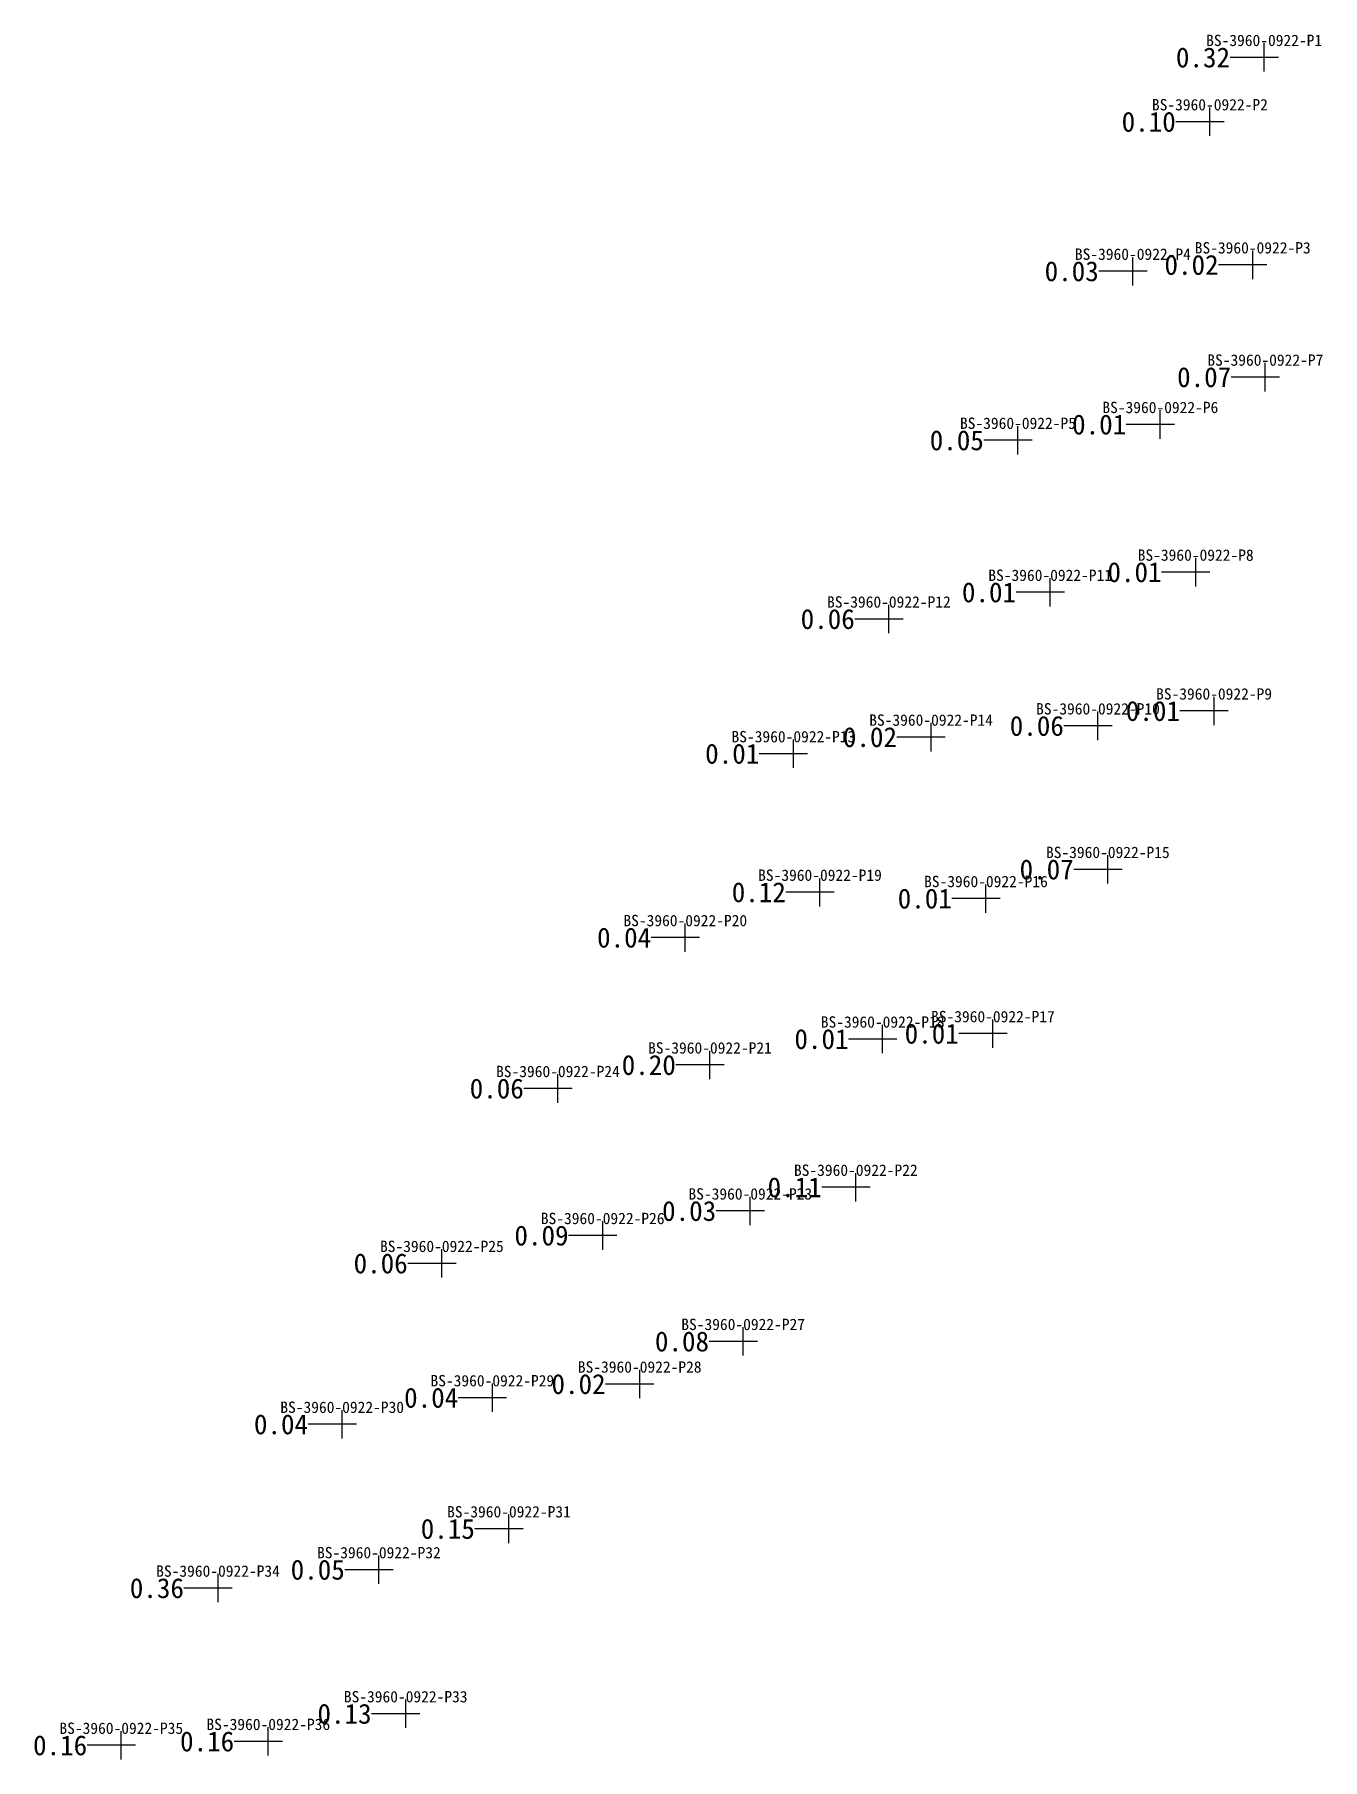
# Model space of a CAD drawing. Header units: inches. Extents: x 469863 to 470036, y 4349697 to 4349818.
# Drawn here: x 469990.6 to 470035.9, y 4349757.8 to 4349818.5 of the extents above; entities that cross this region are included whole.
import ezdxf
from ezdxf.enums import TextEntityAlignment as Align

# ---------------------------------------------------------------- set-up
doc = ezdxf.new("R2010")
doc.units = ezdxf.units.IN
doc.header["$MEASUREMENT"] = 0
for name, color, linetype, lineweight in [('点', 7, 'Continuous', 0), ('线条', 7, 'Continuous', 0), ('钻孔', 7, 'Continuous', 0)]:
    doc.layers.add(name, color=color, linetype=linetype, lineweight=lineweight)
doc.styles.add('3dmine_textStyle_3', font='', dxfattribs={"height": 1})
doc.styles.get('3dmine_textStyle_3').set_extended_font_data('SimSun-ExtB')

msp = doc.modelspace()

# ---------------------------------------------------------------- hatches: boundary and pattern name
at = {"layer": '钻孔', "linetype": 'Continuous', "lineweight": 0, "true_color": 0x808080, "extrusion": (0, 1, 0)}
for points in [[(-470034.827, 3950.477), (-470033.827, 3950.477), (-470033.827, 3955.477), (-470034.827, 3955.477)], [(-470032.918, 3949.503), (-470031.918, 3949.503), (-470031.918, 3955.503), (-470032.918, 3955.503)], [(-470030.208, 3949.717), (-470029.208, 3949.717), (-470029.208, 3955.717), (-470030.208, 3955.717)], [(-470034.425, 3949.706), (-470033.425, 3949.706), (-470033.425, 3955.706), (-470034.425, 3955.706)], [(-470034.869, 3949.818), (-470033.869, 3949.818), (-470033.869, 3955.818), (-470034.869, 3955.818)], [(-470031.174, 3949.594), (-470030.174, 3949.594), (-470030.174, 3955.594), (-470031.174, 3955.594)], [(-470026.164, 3949.675), (-470025.164, 3949.675), (-470025.164, 3955.675), (-470026.164, 3955.675)], [(-470032.418, 3949.899), (-470031.418, 3949.899), (-470031.418, 3955.899), (-470032.418, 3955.899)], [(-470027.297, 3949.917), (-470026.297, 3949.917), (-470026.297, 3955.917), (-470027.297, 3955.917)], [(-470021.622, 3950.144), (-470020.622, 3950.144), (-470020.622, 3956.144), (-470021.622, 3956.144)], [(-470033.065, 3950.277), (-470032.065, 3950.277), (-470032.065, 3956.277), (-470033.065, 3956.277)], [(-470023.107, 3949.609), (-470022.107, 3949.609), (-470022.107, 3956.609), (-470023.107, 3956.609)], [(-470028.98, 3950.28), (-470027.98, 3950.28), (-470027.98, 3956.28), (-470028.98, 3956.28)], [(-470018.261, 3950.086), (-470017.261, 3950.086), (-470017.261, 3957.086), (-470018.261, 3957.086)], [(-470029.327, 3950.099), (-470028.327, 3950.099), (-470028.327, 3957.099), (-470029.327, 3957.099)], [(-470019.197, 3949.859), (-470018.197, 3949.859), (-470018.197, 3957.859), (-470019.197, 3957.859)], [(-470025.037, 3949.677), (-470024.037, 3949.677), (-470024.037, 3957.677), (-470025.037, 3957.677)], [(-470014.457, 3949.551), (-470013.457, 3949.551), (-470013.457, 3958.551), (-470014.457, 3958.551)], [(-470025.282, 3949.863), (-470024.282, 3949.863), (-470024.282, 3957.863), (-470025.282, 3957.863)], [(-470021.402, 3950.377), (-470020.402, 3950.377), (-470020.402, 3958.377), (-470021.402, 3958.377)], [(-470015.325, 3950.359), (-470014.325, 3950.359), (-470014.325, 3959.359), (-470015.325, 3959.359)], [(-470009.975, 3950.412), (-470008.975, 3950.412), (-470008.975, 3959.412), (-470009.975, 3959.412)], [(-470020.458, 3950.499), (-470019.458, 3950.499), (-470019.458, 3959.499), (-470020.458, 3959.499)], [(-470016.745, 3949.613), (-470015.745, 3949.613), (-470015.745, 3959.613), (-470016.745, 3959.613)], [(-470011.55, 3949.699), (-470010.55, 3949.699), (-470010.55, 3959.699), (-470011.55, 3959.699)], [(-470005.89, 3949.793), (-470004.89, 3949.793), (-470004.89, 3959.793), (-470005.89, 3959.793)], [(-470016.493, 3949.915), (-470015.493, 3949.915), (-470015.493, 3959.915), (-470016.493, 3959.915)], [(-470012.853, 3950.11), (-470011.853, 3950.11), (-470011.853, 3960.11), (-470012.853, 3960.11)], [(-470007.667, 3949.982), (-470006.667, 3949.982), (-470006.667, 3959.982), (-470007.667, 3959.982)], [(-470002.382, 3950.129), (-470001.382, 3950.129), (-470001.382, 3960.129), (-470002.382, 3960.129)], [(-470008.252, 3950.366), (-470007.252, 3950.366), (-470007.252, 3960.366), (-470008.252, 3960.366)], [(-470003.675, 3950.458), (-470002.675, 3950.458), (-470002.675, 3960.458), (-470003.675, 3960.458)], [(-469998.014, 3950.352), (-469997.014, 3950.352), (-469997.014, 3960.352), (-469998.014, 3960.352)], [(-470004.618, 3950.44), (-470003.618, 3950.44), (-470003.618, 3960.44), (-470004.618, 3960.44)], [(-469999.782, 3950.397), (-469998.782, 3950.397), (-469998.782, 3960.397), (-469999.782, 3960.397)], [(-469994.609, 3950.311), (-469993.609, 3950.311), (-469993.609, 3960.311), (-469994.609, 3960.311)]]:
    msp.add_hatch(color=8, dxfattribs=at).paths.add_polyline_path(points, flags=0)

# ---------------------------------------------------------------- linework, layer by layer
at = {"layer": '点', "color": 138, "linetype": 'Continuous', "lineweight": 0, "true_color": 0x004c4c}
for points, elevation in [([(470033.827, 4349817.193), (470033.827, 4349818.193)], 3955.477), ([(470034.327, 4349817.693), (470033.327, 4349817.693)], 3955.477), ([(470031.918, 4349814.93), (470031.918, 4349815.93)], 3955.503), ([(470032.418, 4349815.43), (470031.418, 4349815.43)], 3955.503), ([(470029.208, 4349809.672), (470029.208, 4349810.672)], 3955.717), ([(470033.425, 4349809.896), (470033.425, 4349810.896)], 3955.706), ([(470029.708, 4349810.172), (470028.708, 4349810.172)], 3955.717), ([(470033.925, 4349810.396), (470032.925, 4349810.396)], 3955.706), ([(470034.369, 4349806.447), (470033.369, 4349806.447)], 3955.818), ([(470033.869, 4349805.947), (470033.869, 4349806.947)], 3955.818), ([(470030.174, 4349804.281), (470030.174, 4349805.281)], 3955.594), ([(470025.164, 4349803.725), (470025.164, 4349804.725)], 3955.675), ([(470030.674, 4349804.781), (470029.674, 4349804.781)], 3955.594), ([(470025.664, 4349804.225), (470024.664, 4349804.225)], 3955.675), ([(470031.418, 4349799.087), (470031.418, 4349800.087)], 3955.899), ([(470026.297, 4349798.377), (470026.297, 4349799.377)], 3955.917), ([(470031.918, 4349799.587), (470030.918, 4349799.587)], 3955.899), ([(470026.797, 4349798.877), (470025.797, 4349798.877)], 3955.917), ([(470021.122, 4349797.938), (470020.122, 4349797.938)], 3956.144), ([(470020.622, 4349797.438), (470020.622, 4349798.438)], 3956.144), ([(470032.065, 4349794.203), (470032.065, 4349795.203)], 3956.277), ([(470022.107, 4349793.283), (470022.107, 4349794.283)], 3956.609), ([(470027.98, 4349793.679), (470027.98, 4349794.679)], 3956.28), ([(470032.565, 4349794.703), (470031.565, 4349794.703)], 3956.277), ([(470017.261, 4349792.7), (470017.261, 4349793.7)], 3957.086), ([(470022.607, 4349793.783), (470021.607, 4349793.783)], 3956.609), ([(470028.48, 4349794.179), (470027.48, 4349794.179)], 3956.28), ([(470017.761, 4349793.2), (470016.761, 4349793.2)], 3957.086), ([(470028.327, 4349788.63), (470028.327, 4349789.63)], 3957.099), ([(470018.197, 4349787.827), (470018.197, 4349788.827)], 3957.859), ([(470028.827, 4349789.13), (470027.827, 4349789.13)], 3957.099), ([(470018.697, 4349788.327), (470017.697, 4349788.327)], 3957.859), ([(470024.037, 4349787.605), (470024.037, 4349788.605)], 3957.677), ([(470024.537, 4349788.105), (470023.537, 4349788.105)], 3957.677), ([(470013.457, 4349786.231), (470013.457, 4349787.231)], 3958.551), ([(470013.957, 4349786.731), (470012.957, 4349786.731)], 3958.551), ([(470020.402, 4349782.663), (470020.402, 4349783.663)], 3958.377), ([(470024.782, 4349783.352), (470023.782, 4349783.352)], 3957.863), ([(470024.282, 4349782.852), (470024.282, 4349783.852)], 3957.863), ([(470014.325, 4349781.75), (470014.325, 4349782.75)], 3959.359), ([(470020.902, 4349783.163), (470019.902, 4349783.163)], 3958.377), ([(470014.825, 4349782.25), (470013.825, 4349782.25)], 3959.359), ([(470008.975, 4349780.923), (470008.975, 4349781.923)], 3959.412), ([(470009.475, 4349781.423), (470008.475, 4349781.423)], 3959.412), ([(470019.458, 4349777.449), (470019.458, 4349778.449)], 3959.499), ([(470019.958, 4349777.949), (470018.958, 4349777.949)], 3959.499), ([(470015.745, 4349776.615), (470015.745, 4349777.615)], 3959.613), ([(470010.55, 4349775.752), (470010.55, 4349776.752)], 3959.699), ([(470016.245, 4349777.115), (470015.245, 4349777.115)], 3959.613), ([(470011.05, 4349776.252), (470010.05, 4349776.252)], 3959.699), ([(470004.89, 4349774.771), (470004.89, 4349775.771)], 3959.793), ([(470005.39, 4349775.271), (470004.39, 4349775.271)], 3959.793), ([(470015.493, 4349772.026), (470015.493, 4349773.026)], 3959.915), ([(470015.993, 4349772.526), (470014.993, 4349772.526)], 3959.915), ([(470011.853, 4349770.527), (470011.853, 4349771.527)], 3960.11), ([(470006.667, 4349770.045), (470006.667, 4349771.045)], 3959.982), ([(470012.353, 4349771.027), (470011.353, 4349771.027)], 3960.11), ([(470001.382, 4349769.11), (470001.382, 4349770.11)], 3960.129), ([(470007.167, 4349770.545), (470006.167, 4349770.545)], 3959.982), ([(470001.882, 4349769.61), (470000.882, 4349769.61)], 3960.129), ([(470007.252, 4349765.434), (470007.252, 4349766.434)], 3960.366), ([(470007.752, 4349765.934), (470006.752, 4349765.934)], 3960.366), ([(470003.175, 4349764.496), (470002.175, 4349764.496)], 3960.458), ([(470002.675, 4349763.996), (470002.675, 4349764.996)], 3960.458), ([(469997.014, 4349763.348), (469997.014, 4349764.348)], 3960.352), ([(469997.514, 4349763.848), (469996.514, 4349763.848)], 3960.352), ([(470003.618, 4349758.929), (470003.618, 4349759.929)], 3960.44), ([(470004.118, 4349759.429), (470003.118, 4349759.429)], 3960.44), ([(469993.609, 4349757.819), (469993.609, 4349758.819)], 3960.311), ([(469999.282, 4349758.456), (469998.282, 4349758.456)], 3960.397), ([(469998.782, 4349757.956), (469998.782, 4349758.956)], 3960.397), ([(469994.109, 4349758.319), (469993.109, 4349758.319)], 3960.311)]:
    msp.add_lwpolyline(points, dxfattribs=dict(at, elevation=elevation))
at = {"layer": '线条', "color": 138, "linetype": 'Continuous', "lineweight": 0, "true_color": 0x004c4c}
for points, elevation in [([(470033.827, 4349817.693), (470033.827, 4349817.693), (470033.827, 4349817.693)], 3955.477), ([(470031.918, 4349815.43), (470031.918, 4349815.43), (470031.918, 4349815.43)], 3955.503), ([(470029.208, 4349810.172), (470029.208, 4349810.172), (470029.208, 4349810.172)], 3955.717), ([(470033.425, 4349810.396), (470033.425, 4349810.396), (470033.425, 4349810.396)], 3955.706), ([(470033.869, 4349806.447), (470033.869, 4349806.447), (470033.869, 4349806.447)], 3955.818), ([(470030.174, 4349804.781), (470030.174, 4349804.781), (470030.174, 4349804.781)], 3955.594), ([(470025.164, 4349804.225), (470025.164, 4349804.225), (470025.164, 4349804.225)], 3955.675), ([(470031.418, 4349799.587), (470031.418, 4349799.587), (470031.418, 4349799.587)], 3955.899), ([(470026.297, 4349798.877), (470026.297, 4349798.877), (470026.297, 4349798.877)], 3955.917), ([(470020.622, 4349797.938), (470020.622, 4349797.938), (470020.622, 4349797.938)], 3956.144), ([(470032.065, 4349794.703), (470032.065, 4349794.703), (470032.065, 4349794.703)], 3956.277), ([(470022.107, 4349793.783), (470022.107, 4349793.783), (470022.107, 4349793.783)], 3956.609), ([(470027.98, 4349794.179), (470027.98, 4349794.179), (470027.98, 4349794.179)], 3956.28), ([(470017.261, 4349793.2), (470017.261, 4349793.2), (470017.261, 4349793.2)], 3957.086), ([(470028.327, 4349789.13), (470028.327, 4349789.13), (470028.327, 4349789.13)], 3957.099), ([(470018.197, 4349788.327), (470018.197, 4349788.327), (470018.197, 4349788.327)], 3957.859), ([(470024.037, 4349788.105), (470024.037, 4349788.105), (470024.037, 4349788.105)], 3957.677), ([(470013.457, 4349786.731), (470013.457, 4349786.731), (470013.457, 4349786.731)], 3958.551), ([(470024.282, 4349783.352), (470024.282, 4349783.352), (470024.282, 4349783.352)], 3957.863), ([(470020.402, 4349783.163), (470020.402, 4349783.163), (470020.402, 4349783.163)], 3958.377), ([(470014.325, 4349782.25), (470014.325, 4349782.25), (470014.325, 4349782.25)], 3959.359), ([(470008.975, 4349781.423), (470008.975, 4349781.423), (470008.975, 4349781.423)], 3959.412), ([(470019.458, 4349777.949), (470019.458, 4349777.949), (470019.458, 4349777.949)], 3959.499), ([(470015.745, 4349777.115), (470015.745, 4349777.115), (470015.745, 4349777.115)], 3959.613), ([(470010.55, 4349776.252), (470010.55, 4349776.252), (470010.55, 4349776.252)], 3959.699), ([(470004.89, 4349775.271), (470004.89, 4349775.271), (470004.89, 4349775.271)], 3959.793), ([(470015.493, 4349772.526), (470015.493, 4349772.526), (470015.493, 4349772.526)], 3959.915), ([(470011.853, 4349771.027), (470011.853, 4349771.027), (470011.853, 4349771.027)], 3960.11), ([(470006.667, 4349770.545), (470006.667, 4349770.545), (470006.667, 4349770.545)], 3959.982), ([(470001.382, 4349769.61), (470001.382, 4349769.61), (470001.382, 4349769.61)], 3960.129), ([(470007.252, 4349765.934), (470007.252, 4349765.934), (470007.252, 4349765.934)], 3960.366), ([(470002.675, 4349764.496), (470002.675, 4349764.496), (470002.675, 4349764.496)], 3960.458), ([(469997.014, 4349763.848), (469997.014, 4349763.848), (469997.014, 4349763.848)], 3960.352), ([(470003.618, 4349759.429), (470003.618, 4349759.429), (470003.618, 4349759.429)], 3960.44), ([(469998.782, 4349758.456), (469998.782, 4349758.456), (469998.782, 4349758.456)], 3960.397), ([(469993.609, 4349758.319), (469993.609, 4349758.319), (469993.609, 4349758.319)], 3960.311)]:
    msp.add_lwpolyline(points, dxfattribs=dict(at, elevation=elevation))
at = {"layer": '钻孔', "color": 8, "linetype": 'Continuous', "lineweight": 0, "true_color": 0x808080}
for points, elevation in [([(470033.827, 4349817.693), (470032.627, 4349817.693)], 3955.477), ([(470033.827, 4349817.693), (470032.627, 4349817.693)], 3950.477), ([(470031.918, 4349815.43), (470030.718, 4349815.43)], 3955.503), ([(470031.918, 4349815.43), (470030.718, 4349815.43)], 3949.503), ([(470029.208, 4349810.172), (470028.008, 4349810.172)], 3955.717), ([(470029.208, 4349810.172), (470028.008, 4349810.172)], 3949.717), ([(470033.425, 4349810.396), (470032.225, 4349810.396)], 3955.706), ([(470033.425, 4349810.396), (470032.225, 4349810.396)], 3949.706), ([(470033.869, 4349806.447), (470032.669, 4349806.447)], 3955.818), ([(470033.869, 4349806.447), (470032.669, 4349806.447)], 3949.818), ([(470030.174, 4349804.781), (470028.974, 4349804.781)], 3955.594), ([(470030.174, 4349804.781), (470028.974, 4349804.781)], 3949.594), ([(470025.164, 4349804.225), (470023.964, 4349804.225)], 3955.675), ([(470025.164, 4349804.225), (470023.964, 4349804.225)], 3949.675), ([(470031.418, 4349799.587), (470030.218, 4349799.587)], 3955.899), ([(470031.418, 4349799.587), (470030.218, 4349799.587)], 3949.899), ([(470026.297, 4349798.877), (470025.097, 4349798.877)], 3955.917), ([(470026.297, 4349798.877), (470025.097, 4349798.877)], 3949.917), ([(470020.622, 4349797.938), (470019.422, 4349797.938)], 3956.144), ([(470020.622, 4349797.938), (470019.422, 4349797.938)], 3950.144), ([(470032.065, 4349794.703), (470030.865, 4349794.703)], 3956.277), ([(470032.065, 4349794.703), (470030.865, 4349794.703)], 3950.277), ([(470022.107, 4349793.783), (470020.907, 4349793.783)], 3956.609), ([(470022.107, 4349793.783), (470020.907, 4349793.783)], 3949.609), ([(470027.98, 4349794.179), (470026.78, 4349794.179)], 3956.28), ([(470027.98, 4349794.179), (470026.78, 4349794.179)], 3950.28), ([(470017.261, 4349793.2), (470016.061, 4349793.2)], 3957.086), ([(470017.261, 4349793.2), (470016.061, 4349793.2)], 3950.086), ([(470028.327, 4349789.13), (470027.127, 4349789.13)], 3957.099), ([(470028.327, 4349789.13), (470027.127, 4349789.13)], 3950.099), ([(470018.197, 4349788.327), (470016.997, 4349788.327)], 3957.859), ([(470018.197, 4349788.327), (470016.997, 4349788.327)], 3949.859), ([(470024.037, 4349788.105), (470022.837, 4349788.105)], 3957.677), ([(470024.037, 4349788.105), (470022.837, 4349788.105)], 3949.677), ([(470013.457, 4349786.731), (470012.257, 4349786.731)], 3958.551), ([(470013.457, 4349786.731), (470012.257, 4349786.731)], 3949.551), ([(470024.282, 4349783.352), (470023.082, 4349783.352)], 3957.863), ([(470024.282, 4349783.352), (470023.082, 4349783.352)], 3949.863), ([(470020.402, 4349783.163), (470019.202, 4349783.163)], 3958.377), ([(470020.402, 4349783.163), (470019.202, 4349783.163)], 3950.377), ([(470014.325, 4349782.25), (470013.125, 4349782.25)], 3959.359), ([(470014.325, 4349782.25), (470013.125, 4349782.25)], 3950.359), ([(470008.975, 4349781.423), (470007.775, 4349781.423)], 3959.412), ([(470008.975, 4349781.423), (470007.775, 4349781.423)], 3950.412), ([(470019.458, 4349777.949), (470018.258, 4349777.949)], 3959.499), ([(470019.458, 4349777.949), (470018.258, 4349777.949)], 3950.499), ([(470015.745, 4349777.115), (470014.545, 4349777.115)], 3959.613), ([(470015.745, 4349777.115), (470014.545, 4349777.115)], 3949.613), ([(470010.55, 4349776.252), (470009.35, 4349776.252)], 3959.699), ([(470010.55, 4349776.252), (470009.35, 4349776.252)], 3949.699), ([(470004.89, 4349775.271), (470003.69, 4349775.271)], 3959.793), ([(470004.89, 4349775.271), (470003.69, 4349775.271)], 3949.793), ([(470015.493, 4349772.526), (470014.293, 4349772.526)], 3959.915), ([(470015.493, 4349772.526), (470014.293, 4349772.526)], 3949.915), ([(470011.853, 4349771.027), (470010.653, 4349771.027)], 3960.11), ([(470011.853, 4349771.027), (470010.653, 4349771.027)], 3950.11), ([(470006.667, 4349770.545), (470005.467, 4349770.545)], 3959.982), ([(470006.667, 4349770.545), (470005.467, 4349770.545)], 3949.982), ([(470001.382, 4349769.61), (470000.182, 4349769.61)], 3960.129), ([(470001.382, 4349769.61), (470000.182, 4349769.61)], 3950.129), ([(470007.252, 4349765.934), (470006.052, 4349765.934)], 3960.366), ([(470007.252, 4349765.934), (470006.052, 4349765.934)], 3950.366), ([(470002.675, 4349764.496), (470001.475, 4349764.496)], 3960.458), ([(470002.675, 4349764.496), (470001.475, 4349764.496)], 3950.458), ([(469997.014, 4349763.848), (469995.814, 4349763.848)], 3960.352), ([(469997.014, 4349763.848), (469995.814, 4349763.848)], 3950.352), ([(470003.618, 4349759.429), (470002.418, 4349759.429)], 3960.44), ([(470003.618, 4349759.429), (470002.418, 4349759.429)], 3950.44), ([(469998.782, 4349758.456), (469997.582, 4349758.456)], 3960.397), ([(469998.782, 4349758.456), (469997.582, 4349758.456)], 3950.397), ([(469993.609, 4349758.319), (469992.409, 4349758.319)], 3960.311), ([(469993.609, 4349758.319), (469992.409, 4349758.319)], 3950.311)]:
    msp.add_lwpolyline(points, dxfattribs=dict(at, elevation=elevation))

# ---------------------------------------------------------------- texts
at = {"layer": '钻孔', "color": 138, "linetype": 'Continuous', "lineweight": 0, "true_color": 0x004c4c, "style": '3dmine_textStyle_3'}
for s, p in [('BS-3960-0922-P1', (470033.827, 4349818.093, 3955.477)), ('BS-3960-0922-P2', (470031.918, 4349815.83, 3955.503)), ('BS-3960-0922-P4', (470029.208, 4349810.572, 3955.717)), ('BS-3960-0922-P3', (470033.425, 4349810.796, 3955.706)), ('BS-3960-0922-P7', (470033.869, 4349806.847, 3955.818)), ('BS-3960-0922-P6', (470030.174, 4349805.181, 3955.594)), ('BS-3960-0922-P5', (470025.164, 4349804.625, 3955.675)), ('BS-3960-0922-P8', (470031.418, 4349799.987, 3955.899)), ('BS-3960-0922-P11', (470026.297, 4349799.277, 3955.917)), ('BS-3960-0922-P12', (470020.622, 4349798.338, 3956.144)), ('BS-3960-0922-P9', (470032.065, 4349795.103, 3956.277)), ('BS-3960-0922-P10', (470027.98, 4349794.579, 3956.28)), ('BS-3960-0922-P14', (470022.107, 4349794.183, 3956.609)), ('BS-3960-0922-P13', (470017.261, 4349793.6, 3957.086)), ('BS-3960-0922-P15', (470028.327, 4349789.53, 3957.099)), ('BS-3960-0922-P19', (470018.197, 4349788.727, 3957.859)), ('BS-3960-0922-P16', (470024.037, 4349788.505, 3957.677)), ('BS-3960-0922-P20', (470013.457, 4349787.131, 3958.551)), ('BS-3960-0922-P18', (470020.402, 4349783.563, 3958.377)), ('BS-3960-0922-P17', (470024.282, 4349783.752, 3957.863)), ('BS-3960-0922-P21', (470014.325, 4349782.65, 3959.359)), ('BS-3960-0922-P24', (470008.975, 4349781.823, 3959.412)), ('BS-3960-0922-P22', (470019.458, 4349778.349, 3959.499)), ('BS-3960-0922-P23', (470015.745, 4349777.515, 3959.613)), ('BS-3960-0922-P26', (470010.55, 4349776.652, 3959.699)), ('BS-3960-0922-P25', (470004.89, 4349775.671, 3959.793)), ('BS-3960-0922-P27', (470015.493, 4349772.926, 3959.915)), ('BS-3960-0922-P28', (470011.853, 4349771.427, 3960.11)), ('BS-3960-0922-P29', (470006.667, 4349770.945, 3959.982)), ('BS-3960-0922-P30', (470001.382, 4349770.01, 3960.129)), ('BS-3960-0922-P31', (470007.252, 4349766.334, 3960.366)), ('BS-3960-0922-P32', (470002.675, 4349764.896, 3960.458)), ('BS-3960-0922-P34', (469997.014, 4349764.248, 3960.352)), ('BS-3960-0922-P33', (470003.618, 4349759.829, 3960.44)), ('BS-3960-0922-P35', (469993.609, 4349758.719, 3960.311)), ('BS-3960-0922-P36', (469998.782, 4349758.856, 3960.397))]:
    msp.add_text(s, height=0.4, dxfattribs=at).set_placement(p, align=Align.CENTER)
at = {"layer": '钻孔', "color": 8, "linetype": 'Continuous', "lineweight": 0, "true_color": 0x808080, "style": '3dmine_textStyle_3'}
for s, p in [('0.32', (470032.627, 4349817.693, 3952.977)), ('0.10', (470030.718, 4349815.43, 3952.503)), ('0.02', (470032.225, 4349810.396, 3952.706)), ('0.03', (470028.008, 4349810.172, 3952.717)), ('0.07', (470032.669, 4349806.447, 3952.818)), ('0.05', (470023.964, 4349804.225, 3952.675)), ('0.01', (470028.974, 4349804.781, 3952.594)), ('0.01', (470030.218, 4349799.587, 3952.899)), ('0.01', (470025.097, 4349798.877, 3952.917)), ('0.06', (470019.422, 4349797.938, 3953.144)), ('0.01', (470030.865, 4349794.703, 3953.277)), ('0.06', (470026.78, 4349794.179, 3953.28)), ('0.02', (470020.907, 4349793.783, 3953.109)), ('0.01', (470016.061, 4349793.2, 3953.586)), ('0.07', (470027.127, 4349789.13, 3953.599)), ('0.12', (470016.997, 4349788.327, 3953.859)), ('0.01', (470022.837, 4349788.105, 3953.677)), ('0.04', (470012.257, 4349786.731, 3954.051)), ('0.01', (470019.202, 4349783.163, 3954.377)), ('0.01', (470023.082, 4349783.352, 3953.863)), ('0.20', (470013.125, 4349782.25, 3954.859)), ('0.06', (470007.775, 4349781.423, 3954.912)), ('0.11', (470018.258, 4349777.949, 3954.999)), ('0.03', (470014.545, 4349777.115, 3954.613)), ('0.09', (470009.35, 4349776.252, 3954.699)), ('0.06', (470003.69, 4349775.271, 3954.793)), ('0.08', (470014.293, 4349772.526, 3954.915)), ('0.02', (470010.653, 4349771.027, 3955.11)), ('0.04', (470005.467, 4349770.545, 3954.982)), ('0.04', (470000.182, 4349769.61, 3955.129)), ('0.15', (470006.052, 4349765.934, 3955.366)), ('0.05', (470001.475, 4349764.496, 3955.458)), ('0.36', (469995.814, 4349763.848, 3955.352)), ('0.13', (470002.418, 4349759.429, 3955.44)), ('0.16', (469992.409, 4349758.319, 3955.311)), ('0.16', (469997.582, 4349758.456, 3955.397))]:
    msp.add_text(s, height=0.7, dxfattribs=at).set_placement(p, align=Align.MIDDLE_RIGHT)

doc.saveas('drawing.dxf')
